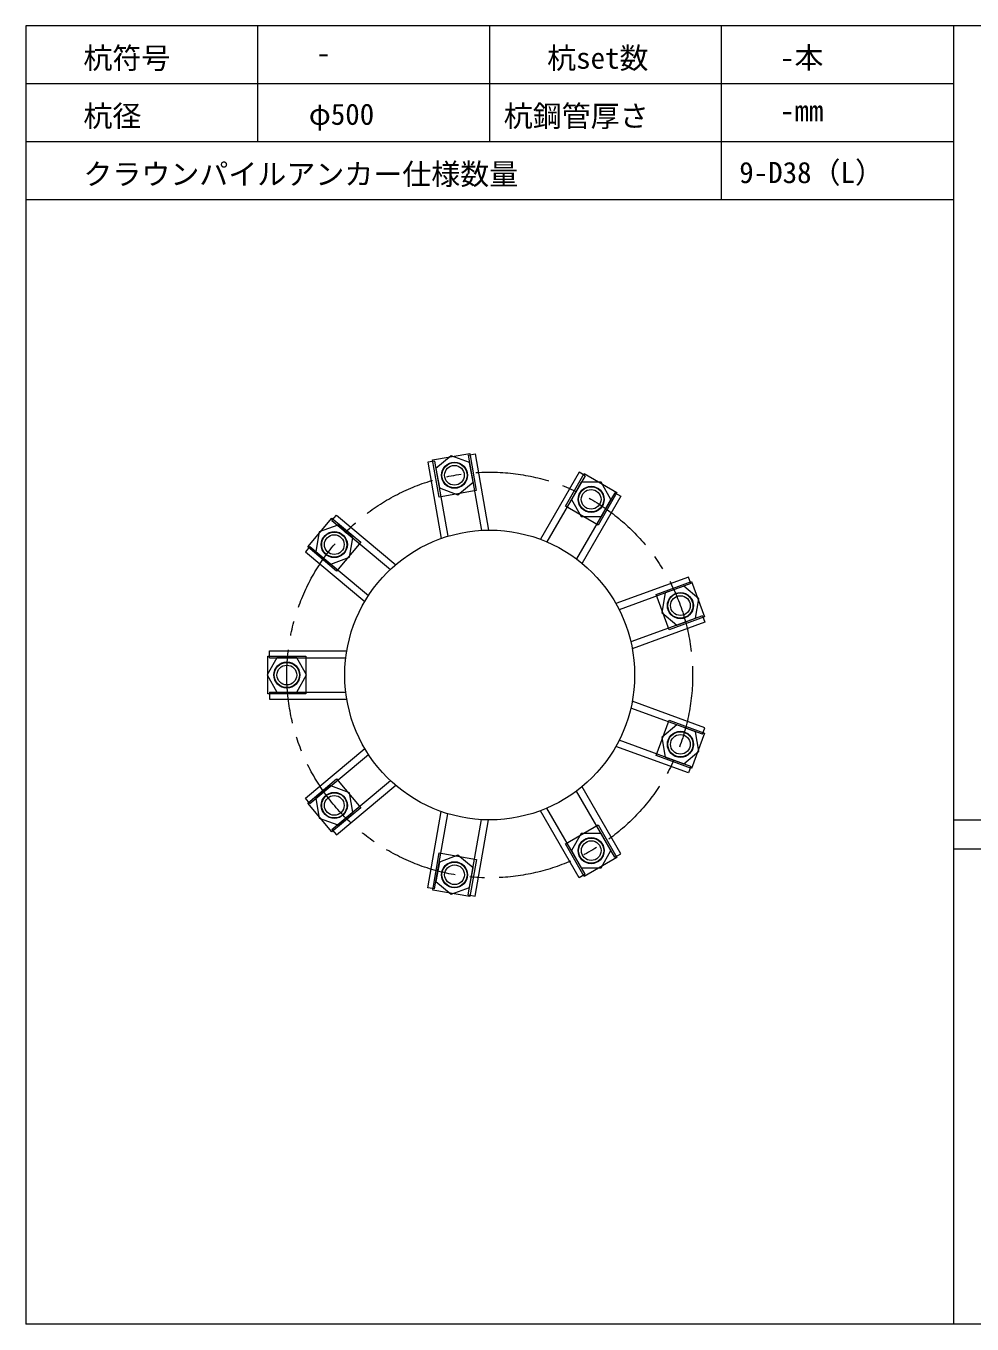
# Model space of a CAD drawing. Units: millimetres, scale not verified. Extents: x -10118 to 10118, y -9578 to 9578.
# Drawn here: x -10118 to -8486, y -9578 to -7338 of the extents above; entities that cross this region are included whole.
import ezdxf
from ezdxf.enums import TextEntityAlignment as Align

# ---------------------------------------------------------------- set-up
doc = ezdxf.new("R2010")
doc.units = ezdxf.units.MM
doc.header["$LTSCALE"] = 2
doc.linetypes.add('USER1', pattern=[101.6, 63.5, -12.7, 12.7, -12.7])
for name, color, linetype, lineweight in [('0-1_01_KUI', 5, 'Continuous', 18), ('0-4_09_SUNPO', 3, 'Continuous', 18), ('0-5_07_CENTER', 1, 'USER1', 18), ('0-6_02_KANAMONO', 6, 'Continuous', 18), ('0-7_10_WAKU', 4, 'Continuous', 18), ('0-9_03_ANCHOR', 2, 'Continuous', 18)]:
    doc.layers.add(name, color=color, linetype=linetype, lineweight=lineweight)
doc.styles.add('ＭＳ ゴシック', font='')
doc.styles.get('ＭＳ ゴシック').set_extended_font_data('MS Gothic')

msp = doc.modelspace()

# ---------------------------------------------------------------- linework, layer by layer
at = {"layer": '0-1_01_KUI', "color": 2}
for p, q in [((-8517.673, -8707.673), (-7967.673, -8707.673)), ((-8517.673, -8757.673), (-7967.673, -8757.673))]:
    msp.add_line(p, q, dxfattribs=at)
at = {"layer": '0-1_01_KUI'}
msp.add_circle((-9317.673, -8457.673), 250, dxfattribs=at)
at = {"layer": '0-5_07_CENTER'}
msp.add_circle((-9317.673, -8457.673), 350, dxfattribs=at)
at = {"layer": '0-6_02_KANAMONO'}
for p, q in [((-9354.608, -8078.324), (-9342.79, -8076.24)), ((-9354.608, -8078.324), (-9331.73, -8208.069)), ((-9342.79, -8076.24), (-9319.614, -8207.681)), ((-9412.711, -8088.569), (-9424.529, -8090.653)), ((-9424.529, -8090.653), (-9401.353, -8222.094)), ((-9412.711, -8088.569), (-9389.834, -8218.314)), ((-9163.613, -8107.834), (-9230.348, -8223.421)), ((-9153.221, -8113.834), (-9163.613, -8107.834)), ((-9153.221, -8113.834), (-9219.094, -8227.93)), ((-9102.126, -8143.334), (-9167.999, -8257.43)), ((-9091.733, -8149.334), (-9158.468, -8264.921)), ((-9102.126, -8143.334), (-9091.733, -8149.334)), ((-9589.808, -8190.816), (-9582.095, -8181.623)), ((-9589.808, -8190.816), (-9488.884, -8275.501)), ((-9582.095, -8181.623), (-9479.852, -8267.415)), ((-9627.732, -8236.012), (-9635.446, -8245.205)), ((-9627.732, -8236.012), (-9526.809, -8320.697)), ((-9635.446, -8245.205), (-9533.203, -8330.997)), ((-8974.784, -8288.708), (-9100.203, -8334.357)), ((-8970.68, -8299.985), (-9094.481, -8345.045)), ((-8970.68, -8299.985), (-8974.784, -8288.708)), ((-8950.501, -8355.427), (-9074.302, -8400.487)), ((-8946.396, -8366.703), (-9071.816, -8412.352)), ((-8950.501, -8355.427), (-8946.396, -8366.703)), ((-9697.673, -8416.173), (-9564.205, -8416.173)), ((-9697.673, -8428.173), (-9697.673, -8416.173)), ((-9697.673, -8428.173), (-9565.927, -8428.173)), ((-9697.673, -8487.173), (-9565.927, -8487.173)), ((-9697.673, -8487.173), (-9697.673, -8499.173)), ((-9697.673, -8499.173), (-9564.205, -8499.173)), ((-8946.396, -8548.644), (-9071.816, -8502.995)), ((-8950.501, -8559.92), (-9074.302, -8514.86)), ((-8950.501, -8559.92), (-8946.396, -8548.644)), ((-8970.68, -8615.362), (-9094.481, -8570.302)), ((-9635.446, -8670.142), (-9533.203, -8584.35)), ((-9627.732, -8679.334), (-9526.809, -8594.649)), ((-8974.784, -8626.638), (-9100.203, -8580.989)), ((-8970.68, -8615.362), (-8974.784, -8626.638)), ((-9589.808, -8724.531), (-9488.884, -8639.846)), ((-9582.095, -8733.723), (-9479.852, -8647.932)), ((-9102.126, -8772.013), (-9167.999, -8657.917)), ((-9091.733, -8766.013), (-9158.468, -8650.426)), ((-9627.732, -8679.334), (-9635.446, -8670.142)), ((-9153.221, -8801.513), (-9219.094, -8687.417)), ((-9424.529, -8824.694), (-9401.353, -8693.253)), ((-9412.711, -8826.778), (-9389.834, -8697.033)), ((-9354.608, -8837.023), (-9331.73, -8707.278)), ((-9342.79, -8839.107), (-9319.614, -8707.666)), ((-9163.613, -8807.513), (-9230.348, -8691.926)), ((-9589.808, -8724.531), (-9582.095, -8733.723)), ((-9102.126, -8772.013), (-9091.733, -8766.013)), ((-9153.221, -8801.513), (-9163.613, -8807.513)), ((-9412.711, -8826.778), (-9424.529, -8824.694)), ((-9354.608, -8837.023), (-9342.79, -8839.107))]:
    msp.add_line(p, q, dxfattribs=at)
for points in [[(-9404.544, -8134.886), (-9372.535, -8146.537), (-9346.441, -8124.641), (-9352.356, -8091.095), (-9384.365, -8079.444), (-9410.46, -8101.34)], [(-9176.737, -8154.564), (-9159.705, -8184.064), (-9125.641, -8184.064), (-9108.61, -8154.564), (-9125.641, -8125.064), (-9159.705, -8125.064)], [(-9591.704, -8266.244), (-9559.695, -8254.593), (-9553.779, -8221.047), (-9579.874, -8199.151), (-9611.883, -8210.802), (-9617.798, -8244.348)], [(-9014.875, -8316.071), (-9020.79, -8349.617), (-8994.696, -8371.512), (-8962.687, -8359.862), (-8956.772, -8326.316), (-8982.866, -8304.42)], [(-9650.641, -8487.173), (-9633.61, -8457.673), (-9650.641, -8428.173), (-9684.705, -8428.173), (-9701.737, -8457.673), (-9684.705, -8487.173)], [(-8994.696, -8543.834), (-9020.79, -8565.73), (-9014.875, -8599.276), (-8982.866, -8610.927), (-8956.772, -8589.031), (-8962.687, -8555.485)], [(-9553.779, -8694.299), (-9559.695, -8660.753), (-9591.704, -8649.103), (-9617.798, -8670.999), (-9611.883, -8704.545), (-9579.874, -8716.195)], [(-9125.641, -8731.282), (-9159.705, -8731.282), (-9176.737, -8760.782), (-9159.705, -8790.282), (-9125.641, -8790.282), (-9108.61, -8760.782)], [(-9346.441, -8790.706), (-9372.535, -8768.81), (-9404.544, -8780.46), (-9410.46, -8814.006), (-9384.365, -8835.902), (-9352.356, -8824.252)]]:
    msp.add_lwpolyline(points, close=True, dxfattribs=at)
for centre, radius in [((-9378.45, -8112.991), 22.5), ((-9378.5, -8112.999), 21.75), ((-9142.673, -8154.564), 22.5), ((-9142.717, -8154.539), 21.75), ((-9585.789, -8232.698), 22.5), ((-9585.821, -8232.736), 21.75), ((-8988.781, -8337.966), 22.5), ((-8988.798, -8337.919), 21.75), ((-9667.673, -8457.673), 22.5), ((-9667.673, -8457.724), 21.75), ((-8988.781, -8577.38), 22.5), ((-8988.764, -8577.333), 21.75), ((-9585.789, -8682.649), 22.5), ((-9585.756, -8682.688), 21.75), ((-9142.673, -8760.782), 22.5), ((-9142.63, -8760.757), 21.75), ((-9378.45, -8802.356), 22.5), ((-9378.401, -8802.365), 21.75)]:
    msp.add_circle(centre, radius, dxfattribs=at)
at = {"layer": '0-7_10_WAKU'}
for p, q in [((-10117.673, -7337.673), (-10117.673, -9577.673)), ((-6917.673, -7337.673), (-10117.673, -7337.673)), ((-9717.673, -7437.673), (-9717.673, -7337.673)), ((-9317.673, -7437.673), (-9317.673, -7337.673)), ((-8917.673, -7437.673), (-8917.673, -7337.673)), ((-8517.673, -7337.673), (-8517.673, -9577.673)), ((-8517.673, -7437.673), (-10117.673, -7437.673)), ((-9717.673, -7537.673), (-9717.673, -7437.673)), ((-9317.673, -7537.673), (-9317.673, -7437.673)), ((-8917.673, -7537.673), (-8917.673, -7437.673)), ((-8517.673, -7537.673), (-10117.673, -7537.673)), ((-8917.673, -7637.673), (-8917.673, -7537.673)), ((-8517.673, -7637.673), (-10117.673, -7637.673)), ((-6917.673, -9577.673), (-10117.673, -9577.673))]:
    msp.add_line(p, q, dxfattribs=at)
at = {"layer": '0-9_03_ANCHOR', "color": 4}
for points in [[(-9352.137, -8075.35), (-9340.85, -8139.362), (-9404.863, -8150.649), (-9416.15, -8086.637)], [(-9098.321, -8142.643), (-9130.821, -8198.935), (-9187.113, -8166.435), (-9154.613, -8110.143)], [(-9589.827, -8186.949), (-9540.034, -8228.73), (-9581.815, -8278.523), (-9631.608, -8236.742)], [(-8947.142, -8357.343), (-9008.222, -8379.575), (-9030.454, -8318.495), (-8969.374, -8296.263)], [(-9700.173, -8425.224), (-9635.173, -8425.224), (-9635.173, -8490.224), (-9700.173, -8490.224)], [(-8969.339, -8618.989), (-9030.419, -8596.757), (-9008.188, -8535.677), (-8947.108, -8557.909)], [(-9631.544, -8678.682), (-9581.751, -8636.901), (-9539.969, -8686.693), (-9589.762, -8728.475)], [(-9154.525, -8805.153), (-9187.025, -8748.861), (-9130.734, -8716.361), (-9098.234, -8772.653)], [(-9416.05, -8828.727), (-9404.763, -8764.715), (-9340.751, -8776.002), (-9352.038, -8840.015)]]:
    msp.add_lwpolyline(points, close=True, dxfattribs=at)
for centre in [(-9378.5, -8112.999), (-9142.717, -8154.539), (-9585.821, -8232.736), (-8988.798, -8337.919), (-9667.673, -8457.724), (-8988.764, -8577.333), (-9585.756, -8682.688), (-9142.63, -8760.757), (-9378.401, -8802.365)]:
    msp.add_circle(centre, 17, dxfattribs=at)

# ---------------------------------------------------------------- texts
at = {"layer": '0-4_09_SUNPO', "color": 7, "style": 'ＭＳ ゴシック'}
for s, p in [('杭符号', (-10018.641, -7422.409)), ('杭set数', (-9218.641, -7422.409)), ('-本', (-8816.936, -7421.557)), ('-', (-9616.936, -7413.318)), ('杭径', (-10018.641, -7522.409)), ('φ500', (-9629.72, -7519.284)), ('杭鋼管厚さ', (-9293.548, -7522.409)), ('-mm', (-8816.936, -7513.318)), ('クラウンパイルアンカー仕様数量', (-10018.641, -7622.693)), ('9-D38（L）', (-8887.194, -7619.852))]:
    msp.add_text(s, height=36.66, dxfattribs=at).set_placement(p, align=Align.BOTTOM_LEFT)

doc.saveas('drawing.dxf')
